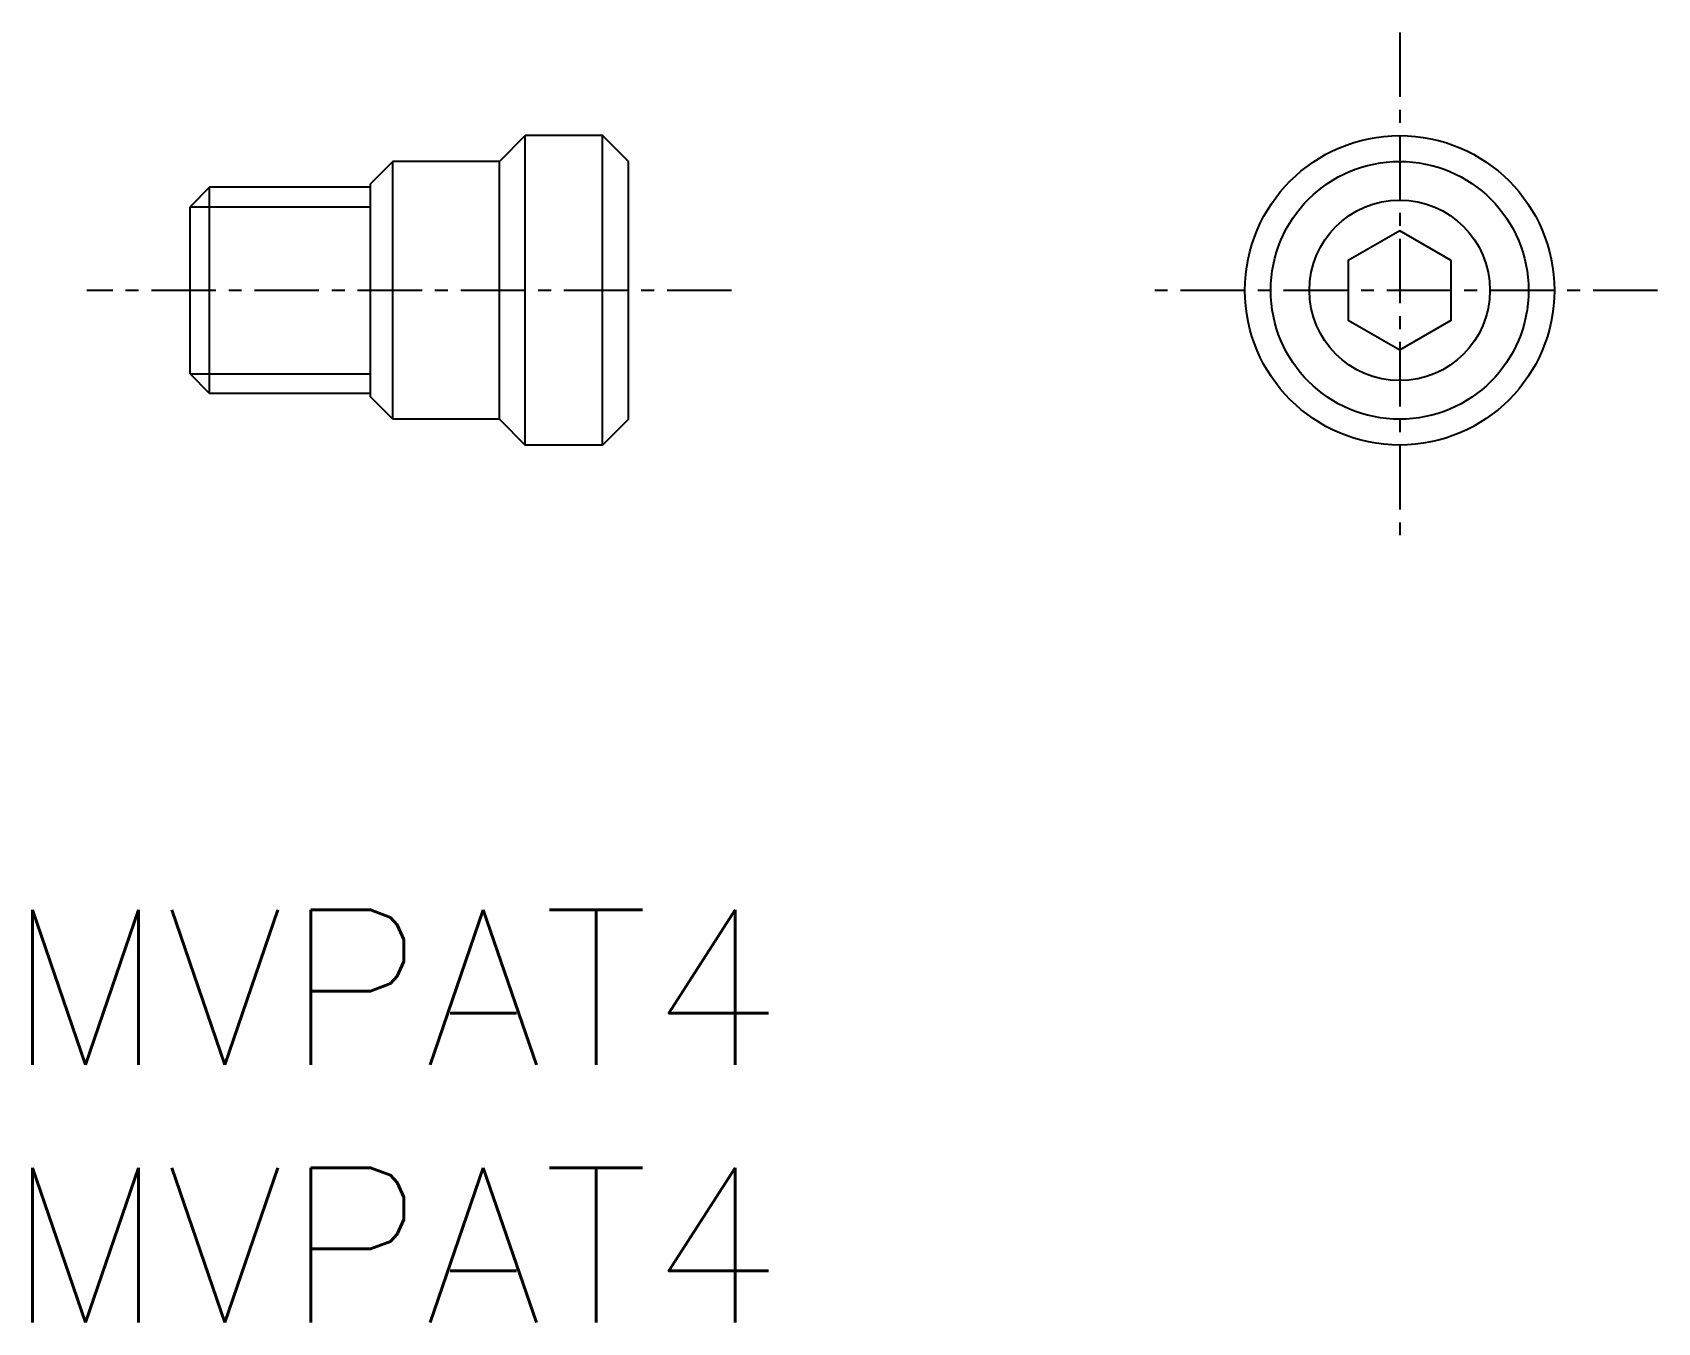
# Model space of a CAD drawing. Extents: x 123.5 to 155, y 85 to 110.
import ezdxf
from ezdxf.enums import TextEntityAlignment as Align

# ---------------------------------------------------------------- set-up
doc = ezdxf.new("R2010")
doc.units = 0
doc.linetypes.add('CENTER', pattern=[2, 1.25, -0.25, 0.25, -0.25])
doc.layers.get('0').update_dxf_attribs({"linetype": 'CONTINUOUS'})
doc.layers.add('CENTER', color=1, linetype='CENTER')
doc.styles.get("Standard").update_dxf_attribs({"font": 'txt.shx', "bigfont": 'extfont.shx'})

msp = doc.modelspace()

# ---------------------------------------------------------------- linework, layer by layer
at = {"color": 7, "linetype": 'CONTINUOUS'}
for p, q in [((132.541, 107.5), (133.041, 108)), ((134.541, 108), (133.041, 108)), ((133.041, 102), (133.041, 108)), ((134.541, 102), (134.541, 108)), ((135.041, 107.5), (134.541, 108)), ((130.474, 107.5), (130.041, 107.067)), ((130.474, 102.5), (130.474, 107.5)), ((132.541, 107.5), (130.474, 107.5)), ((132.541, 102.5), (132.541, 107.5)), ((135.041, 102.5), (135.041, 107.5)), ((126.92, 107), (126.541, 106.621)), ((126.92, 103), (126.92, 107)), ((130.041, 107), (126.92, 107)), ((130.041, 102.933), (130.041, 107.067)), ((126.541, 103.379), (126.541, 106.621)), ((126.92, 103), (126.541, 103.379)), ((130.041, 103), (126.92, 103)), ((130.474, 102.5), (130.041, 102.933)), ((132.541, 102.5), (130.474, 102.5)), ((132.541, 102.5), (133.041, 102)), ((135.041, 102.5), (134.541, 102)), ((134.541, 102), (133.041, 102))]:
    msp.add_line(p, q, dxfattribs=at)
at = {"color": 3, "linetype": 'CONTINUOUS'}
for p, q in [((126.541, 106.621), (130.041, 106.621)), ((126.541, 103.379), (130.041, 103.379))]:
    msp.add_line(p, q, dxfattribs=at)
at = {"color": 7, "linetype": 'CONTINUOUS'}
msp.add_lwpolyline([(151, 105.577), (150, 106.155), (149, 105.577), (149, 104.423), (150, 103.845), (151, 104.423)], close=True, dxfattribs=at)
for radius in [3, 2.5, 1.75]:
    msp.add_circle((150, 105), radius, dxfattribs=at)
at = {"layer": 'CENTER', "color": 1, "linetype": 'CENTER'}
for p, q in [((150, 110), (150, 100)), ((137.041, 105), (124.541, 105)), ((155, 105), (145, 105))]:
    msp.add_line(p, q, dxfattribs=at)

# ---------------------------------------------------------------- texts
at = {"color": 7, "linetype": 'CONTINUOUS'}
for p in [(122.971, 91.484), (122.971, 86.484)]:
    msp.add_text('MVPAT4', height=3, dxfattribs=at).set_placement(p, align=Align.MIDDLE_LEFT)

doc.saveas('drawing.dxf')
